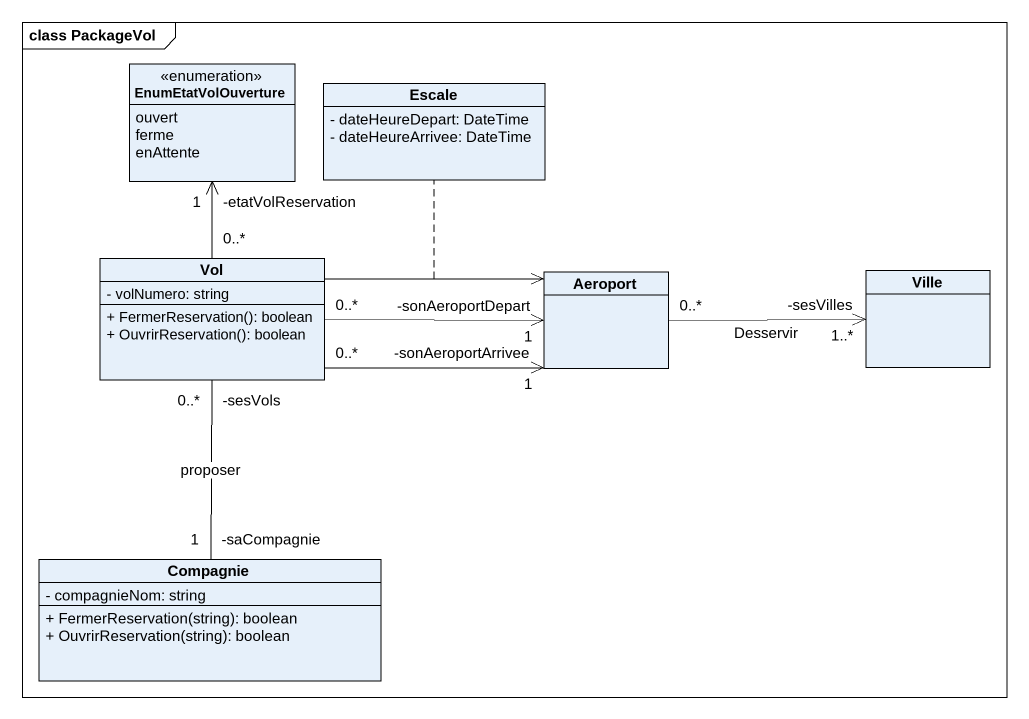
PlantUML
@startuml
mainframe class PackageVol
hide circle
hide empty members
skinparam classAttributeIconSize 0
enum EnumEtatVolOuverture {
  ouvert
  ferme
  enAttente
}
class Escale {
  - dateHeureDepart: DateTime
  - dateHeureArrivee: DateTime
}
class Vol {
  - volNumero: string
  + FermerReservation(): boolean
  + OuvrirReservation(): boolean
}
class Aeroport
class Ville
class Compagnie {
  - compagnieNom: string
  + FermerReservation(string): boolean
  + OuvrirReservation(string): boolean
}
Vol "0..*" -up-> "-etatVolReservation\n1" EnumEtatVolOuverture
Vol "0..*" -right-> "-sonAeroportDepart\n1" Aeroport
Vol "0..*" -right-> "-sonAeroportArrivee\n1" Aeroport
Vol -right-> Aeroport
(Vol, Aeroport) .. Escale
Vol "-sesVols\n0..*" -- "-saCompagnie\n1" Compagnie : proposer
Aeroport "0..*" -right-> "-sesVilles\n1..*" Ville : Desservir
@enduml
